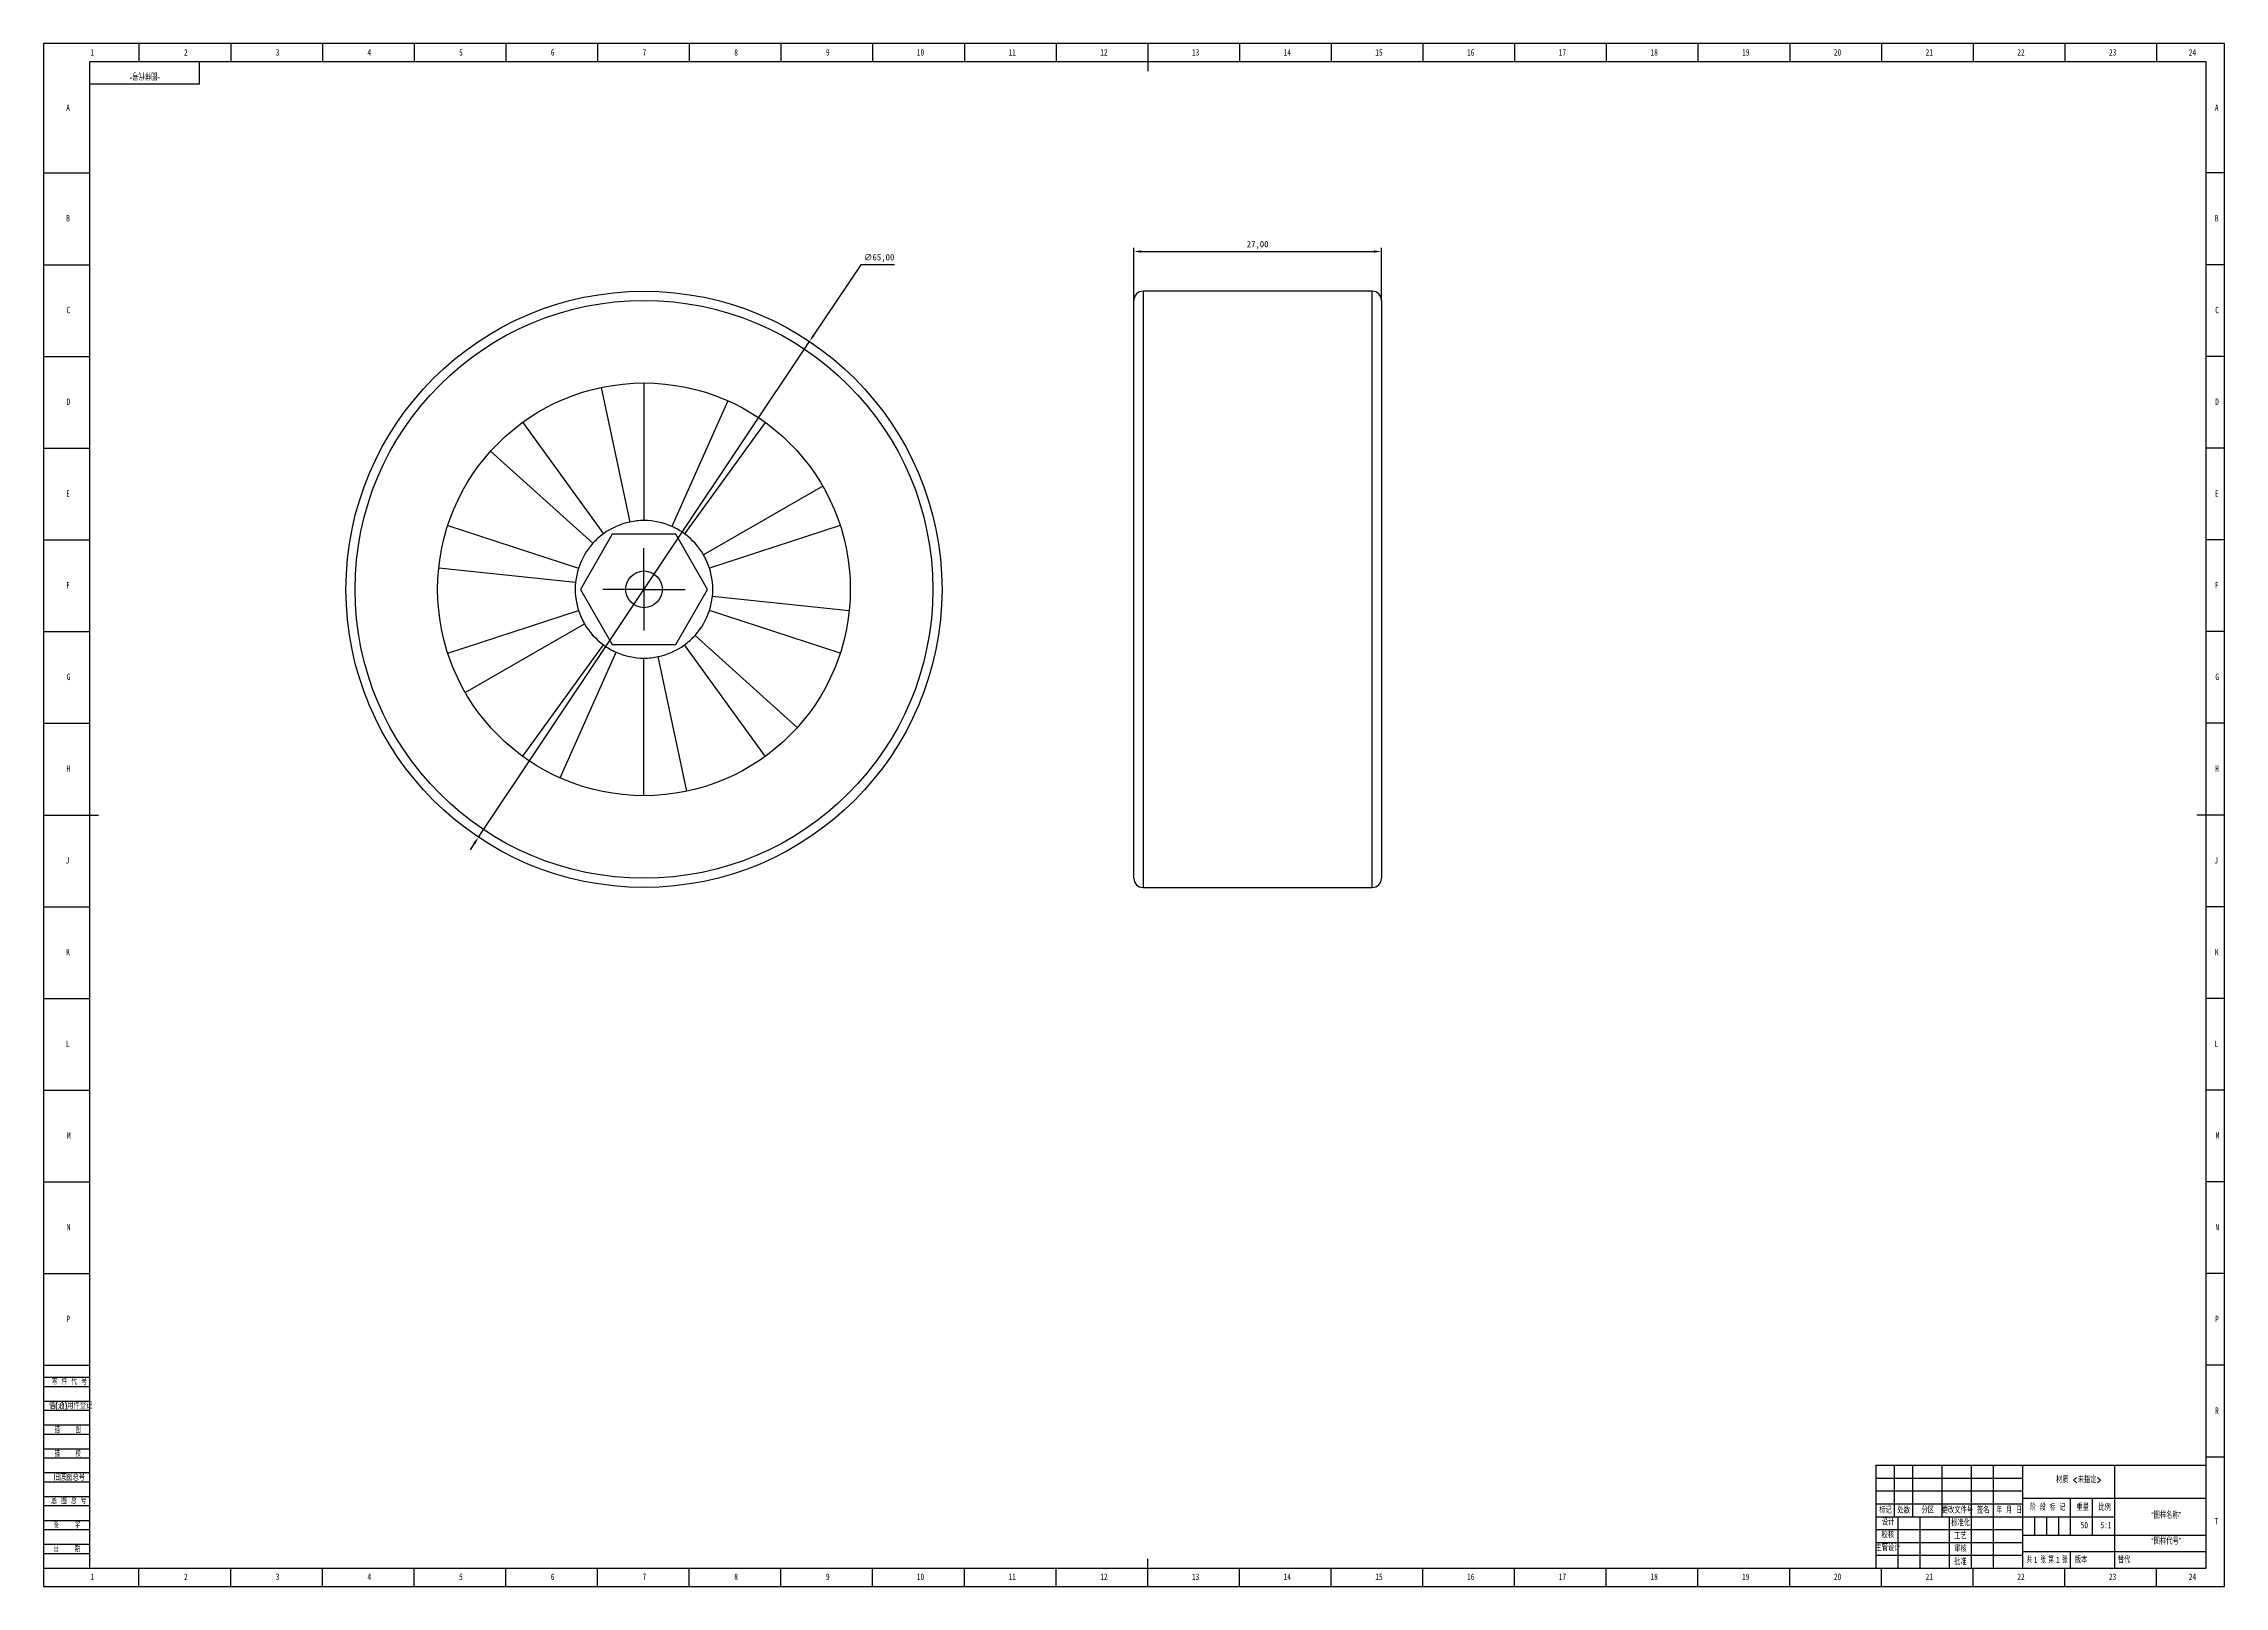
# Model space of a CAD drawing. Header units: millimetres. Extents: x 0 to 1189, y 0 to 841.
import ezdxf

# ---------------------------------------------------------------- set-up
doc = ezdxf.new("R2010")
doc.units = ezdxf.units.MM
doc.header["$PDSIZE"] = -1
for name, color, linetype in [('10', 7, 'Continuous'), ('5', 7, 'Continuous'), ('9', 7, 'Continuous'), ('SLD-0', 7, 'Continuous')]:
    doc.layers.add(name, color=color, linetype=linetype)
doc.layers.add('文字层', color=3, linetype='Continuous', lineweight=25)
doc.styles.add('SLDTEXTSTYLE0', font='TXT', dxfattribs={"width": 0.7, "bigfont": 'bigfont'})
doc.styles.add('SLDTEXTSTYLE1', font='TXT', dxfattribs={"width": 0.6, "bigfont": 'bigfont'})
doc.styles.add('SLDTEXTSTYLE2', font='TXT', dxfattribs={"width": 0.614286, "bigfont": 'bigfont'})
doc.styles.add('SLDTEXTSTYLE3', font='TXT', dxfattribs={"width": 0.62, "bigfont": 'bigfont'})
doc.styles.add('SLDTEXTSTYLE4', font='TXT', dxfattribs={"width": 0.566667, "bigfont": 'bigfont'})
doc.styles.add('SLDTEXTSTYLE5', font='TXT', dxfattribs={"width": 0.7})
doc.dimstyles.new('ISO-25', dxfattribs={"dimtxt": 2.5, "dimasz": 2.5, "dimexe": 1.25, "dimexo": 0.625, "dimtad": 1, "dimtxsty": 'Standard', "dimcen": 2.5, "dimadec": 0, "dimazin": 0, "dimtfac": 1, "dimtmove": 0, "dimatfit": 3, "dimfxl": 1, "dimarcsym": 0})

# ---------------------------------------------------------------- blocks, each defined once
blk = doc.blocks.new('SW_CENTERMARKSYMBOL_0')
at = {"layer": '10', "color": 0}
for p, q in [((0, 12.5), (0, 22.5)), ((0, 0), (0, 12.5)), ((-12.5, 0), (-22.5, 0)), ((0, 0), (-12.5, 0)), ((0, 0), (0, -12.5)), ((0, 0), (12.5, 0)), ((12.5, 0), (22.5, 0)), ((0, -12.5), (0, -22.5))]:
    blk.add_line(p, q, dxfattribs=at)
blk = doc.blocks.new('*D2')
at = {"layer": 'Defpoints', "color": 0, "transparency": 16777216}
for p in [(417.6, 678.7), (237.1, 408.4)]:
    blk.add_point(p, dxfattribs=at)
at = {"layer": '文字层', "color": 0, "lineweight": -2, "transparency": 16777216}
for p, q in [((445.5, 720.5), (419.8, 682.1)), ((463.9, 720.5), (445.5, 720.5)), ((237.1, 408.4), (417.6, 678.7)), ((234.8, 405), (232.6, 401.6))]:
    blk.add_line(p, q, dxfattribs=at)
at = {"layer": '文字层', "color": 0, "transparency": 16777216}
for points in [[(419.3, 682.4), (420.4, 681.7), (417.6, 678.7)], [(234.3, 405.4), (235.4, 404.6), (237.1, 408.4)]]:
    blk.add_solid(points, dxfattribs=at)
at = {"layer": '文字层', "color": 0, "transparency": 16777216, "insert": (455.5, 724.1), "char_height": 3.5, "attachment_point": 5}
blk.add_mtext('∅65,00', dxfattribs=at)
blk = doc.blocks.new('*D3')
at = {"layer": 'Defpoints', "color": 0, "transparency": 16777216}
for p in [(729.4, 727.7), (594.4, 701), (729.4, 701)]:
    blk.add_point(p, dxfattribs=at)
at = {"layer": '文字层', "color": 0, "lineweight": -2, "transparency": 16777216}
for p, q in [((594.4, 701), (594.4, 729.7)), ((598.5, 727.7), (725.3, 727.7)), ((729.4, 701), (729.4, 729.7))]:
    blk.add_line(p, q, dxfattribs=at)
at = {"layer": '文字层', "color": 0, "transparency": 16777216}
for points in [[(598.5, 728.3), (598.5, 727), (594.4, 727.7)], [(725.3, 728.3), (725.3, 727), (729.4, 727.7)]]:
    blk.add_solid(points, dxfattribs=at)
at = {"layer": '文字层', "color": 0, "transparency": 16777216, "insert": (661.9, 731.2), "char_height": 3.5, "attachment_point": 5}
blk.add_mtext('27,00', dxfattribs=at)

msp = doc.modelspace()

# ---------------------------------------------------------------- linework, layer by layer
at = {"color": 7, "linetype": 'Continuous', "lineweight": 25}
for p, q in [((724.413, 706.016), (599.413, 706.016)), ((599.413, 706.016), (599.413, 381.016)), ((724.413, 381.016), (724.413, 706.016)), ((594.413, 386.016), (594.413, 701.016)), ((729.413, 701.016), (729.413, 386.016)), ((327.338, 656.016), (327.338, 581.016)), ((303.948, 653.558), (319.541, 580.196)), ((373.096, 646.29), (342.591, 577.774)), ((261.212, 634.53), (305.296, 573.854)), ((393.464, 634.53), (349.38, 573.854)), ((243.734, 618.793), (299.47, 568.608)), ((424.766, 599.766), (359.814, 562.266)), ((220.344, 578.28), (291.673, 555.104)), ((310.018, 573.516), (292.697, 543.516)), ((344.659, 573.516), (310.018, 573.516)), ((361.979, 543.516), (344.659, 573.516)), ((434.332, 578.28), (363.003, 555.104)), ((215.454, 555.275), (290.044, 547.436)), ((292.697, 543.516), (310.018, 513.516)), ((344.659, 513.516), (361.979, 543.516)), ((439.222, 531.756), (364.633, 539.596)), ((220.344, 508.751), (291.673, 531.928)), ((229.91, 487.266), (294.862, 524.766)), ((434.332, 508.751), (363.003, 531.928)), ((261.212, 452.501), (305.296, 513.178)), ((310.018, 513.516), (344.659, 513.516)), ((393.464, 452.501), (349.38, 513.178)), ((410.942, 468.239), (355.206, 518.424)), ((281.58, 440.742), (312.085, 509.258)), ((327.338, 431.016), (327.338, 506.016)), ((350.728, 433.474), (335.135, 506.835)), ((599.413, 381.016), (724.413, 381.016))]:
    msp.add_line(p, q, dxfattribs=at)
for radius in [162.5, 157.5, 112.5, 10]:
    msp.add_circle((327.338, 543.516), radius, dxfattribs=at)
for centre, radius, start, end in [((599.413, 701.016), 5, 90, 180), ((724.413, 701.016), 5, 0, 90), ((327.338, 543.516), 37.5, 126, 138), ((327.338, 543.516), 37.5, 102, 126), ((327.338, 543.516), 37.5, 90, 102), ((327.338, 543.516), 37.5, 66, 90), ((327.338, 543.516), 37.5, 54, 66), ((327.338, 543.516), 37.5, 30, 54), ((327.338, 543.516), 37.5, 138, 162), ((327.338, 543.516), 37.5, 18, 30), ((327.338, 543.516), 37.5, 174, 198), ((327.338, 543.516), 37.5, 162, 174), ((327.338, 543.516), 37.5, 354, 18), ((327.338, 543.516), 37.5, 342, 354), ((327.338, 543.516), 37.5, 198, 210), ((327.338, 543.516), 37.5, 210, 234), ((327.338, 543.516), 37.5, 318, 342), ((327.338, 543.516), 37.5, 234, 246), ((327.338, 543.516), 37.5, 282, 306), ((327.338, 543.516), 37.5, 306, 318), ((327.338, 543.516), 37.5, 246, 270), ((327.338, 543.516), 37.5, 270, 282), ((599.413, 386.016), 5, 180, 270), ((724.413, 386.016), 5, 270, 0)]:
    msp.add_arc(centre, radius, start, end, dxfattribs=at)
at = {"layer": '5', "color": 7}
for p, q in [((1189, 841), (0, 841)), ((0, 841), (0, 0)), ((1189, 0), (1189, 841)), ((0, 114), (25, 114)), ((0, 109), (25, 109)), ((0, 101), (25, 101)), ((0, 96), (25, 96)), ((0, 88), (25, 88)), ((0, 83), (25, 83)), ((0, 75), (25, 75)), ((0, 70), (25, 70)), ((0, 62), (25, 62)), ((0, 57), (25, 57)), ((0, 49), (25, 49)), ((999, 59), (1079, 59)), ((999, 52), (1079, 52)), ((0, 44), (25, 44)), ((0, 36), (25, 36)), ((1085.5, 38), (1085.5, 28)), ((1092, 38), (1092, 28)), ((1098.5, 38), (1098.5, 28)), ((0, 31), (25, 31)), ((0, 23), (25, 23)), ((0, 18), (25, 18)), ((0, 0), (1189, 0))]:
    msp.add_line(p, q, dxfattribs=at)
at = {"layer": '5'}
for p, q in [((52, 841), (52, 831.05)), ((102, 841), (102, 831.05)), ((152, 841), (152, 831.05)), ((202, 841), (202, 831.05)), ((252, 841), (252, 831.05)), ((302, 841), (302, 831.05)), ((352, 841), (352, 831.05)), ((402, 841), (402, 831.05)), ((452, 841), (452, 831.05)), ((502, 841), (502, 831.05)), ((552, 841), (552, 831.05)), ((652, 841), (652, 831.05)), ((702, 841), (702, 831.05)), ((752, 841), (752, 831.05)), ((802, 841), (802, 831.05)), ((852, 841), (852, 831.05)), ((902, 841), (902, 831.05)), ((952, 841), (952, 831.05)), ((1002, 841), (1002, 831.05)), ((1052, 841), (1052, 831.05)), ((1102, 841), (1102, 831.05)), ((1152, 841), (1152, 831.05)), ((0, 770.5), (25, 770.5)), ((1189, 770.5), (1179, 770.5)), ((0, 720.5), (25, 720.5)), ((1189, 720.5), (1179, 720.5)), ((0, 670.5), (25, 670.5)), ((1189, 670.5), (1179, 670.5)), ((0, 620.5), (25, 620.5)), ((1189, 620.5), (1179, 620.5)), ((0, 570.5), (25, 570.5)), ((1189, 570.5), (1179, 570.5)), ((0, 520.5), (25, 520.5)), ((1189, 520.5), (1179, 520.5)), ((0, 470.5), (25, 470.5)), ((1189, 470.5), (1179, 470.5)), ((0, 370.5), (25, 370.5)), ((1189, 370.5), (1179, 370.5)), ((0, 320.5), (25, 320.5)), ((1189, 320.5), (1179, 320.5)), ((0, 270.5), (25, 270.5)), ((1189, 270.5), (1179, 270.5)), ((0, 220.5), (25, 220.5)), ((1189, 220.5), (1179, 220.5)), ((0, 170.5), (25, 170.5)), ((1189, 170.5), (1179, 170.5)), ((0, 120.5), (25, 120.5)), ((1189, 120.5), (1179, 120.5)), ((1189, 70.5), (1179, 70.5)), ((52, 0), (52, 10)), ((102, 0), (102, 10)), ((152, 0), (152, 10)), ((202, 0), (202, 10)), ((252, 0), (252, 10)), ((302, 0), (302, 10)), ((352, 0), (352, 10)), ((402, 0), (402, 10)), ((452, 0), (452, 10)), ((502, 0), (502, 10)), ((552, 0), (552, 10)), ((652, 0), (652, 10)), ((702, 0), (702, 10)), ((752, 0), (752, 10)), ((802, 0), (802, 10)), ((852, 0), (852, 10)), ((902, 0), (902, 10)), ((952, 0), (952, 10)), ((1002, 0), (1002, 10)), ((1052, 0), (1052, 10)), ((1102, 0), (1102, 10)), ((1152, 0), (1152, 10))]:
    msp.add_line(p, q, dxfattribs=at)
at = {"layer": '5', "lineweight": 25}
for p, q in [((602, 841), (602, 826)), ((0, 420.5), (30, 420.5)), ((1189, 420.5), (1174, 420.5)), ((602, 0), (602, 15)), ((1105, 18.982), (1105, 10))]:
    msp.add_line(p, q, dxfattribs=at)
at = {"layer": '5', "color": 7, "lineweight": 25}
for p, q in [((1179, 831.05), (25, 831.05)), ((25, 831.05), (25, 10)), ((85, 819), (85, 831)), ((1179, 10), (1179, 831.05)), ((25, 819), (85, 819)), ((999, 66), (1179, 66)), ((999, 66), (999, 10)), ((1009, 66), (1009, 38)), ((1019, 66), (1019, 38)), ((1035, 66), (1035, 38)), ((1051, 66), (1051, 10)), ((1063, 66), (1063, 10)), ((1079, 66), (1079, 10)), ((1129, 66), (1129, 38)), ((1079, 48), (1179, 48)), ((1105, 48), (1105, 28)), ((1117, 48), (1117, 28)), ((999, 45), (1079, 45)), ((999, 38), (1129, 38)), ((1011, 38), (1011, 10)), ((1023, 38), (1023, 10)), ((1039, 38), (1039, 10)), ((1129, 38), (1129, 10)), ((999, 31), (1079, 31)), ((999, 24), (1079, 24)), ((1079, 28), (1179, 28)), ((999, 17), (1079, 17)), ((1079.006, 18.982), (1179, 18.982)), ((0, 10), (1179, 10))]:
    msp.add_line(p, q, dxfattribs=at)

# ---------------------------------------------------------------- block references
at = {"layer": '10'}
msp.add_blockref('SW_CENTERMARKSYMBOL_0', (327.338, 543.516), dxfattribs=at)

# ---------------------------------------------------------------- texts
at = {"layer": '10', "char_height": 3.5}
for s, insert, attachment_point, style in [('1', (26.544, 837.984), 2, 'SLDTEXTSTYLE5'), ('2', (77.544, 837.984), 2, 'SLDTEXTSTYLE5'), ('3', (127.544, 837.984), 2, 'SLDTEXTSTYLE5'), ('4', (177.544, 837.984), 2, 'SLDTEXTSTYLE5'), ('5', (227.544, 837.984), 2, 'SLDTEXTSTYLE5'), ('6', (277.547, 837.984), 2, 'SLDTEXTSTYLE5'), ('7', (327.547, 837.984), 2, 'SLDTEXTSTYLE5'), ('8', (377.547, 837.984), 2, 'SLDTEXTSTYLE5'), ('9', (427.547, 837.984), 2, 'SLDTEXTSTYLE5'), ('10', (478.089, 837.984), 2, 'SLDTEXTSTYLE5'), ('11', (528.089, 837.984), 2, 'SLDTEXTSTYLE5'), ('12', (578.089, 837.984), 2, 'SLDTEXTSTYLE5'), ('13', (628.089, 837.984), 2, 'SLDTEXTSTYLE5'), ('14', (678.089, 837.984), 2, 'SLDTEXTSTYLE5'), ('15', (728.089, 837.984), 2, 'SLDTEXTSTYLE5'), ('16', (778.091, 837.984), 2, 'SLDTEXTSTYLE5'), ('17', (828.091, 837.984), 2, 'SLDTEXTSTYLE5'), ('18', (878.091, 837.984), 2, 'SLDTEXTSTYLE5'), ('19', (928.091, 837.984), 2, 'SLDTEXTSTYLE5'), ('20', (978.089, 837.984), 2, 'SLDTEXTSTYLE5'), ('21', (1028.089, 837.984), 2, 'SLDTEXTSTYLE5'), ('22', (1078.089, 837.984), 2, 'SLDTEXTSTYLE5'), ('23', (1128.089, 837.984), 2, 'SLDTEXTSTYLE5'), ('24', (1171.589, 837.984), 2, 'SLDTEXTSTYLE5'), ('A', (13.32, 807.79), 2, 'SLDTEXTSTYLE5'), ('A', (1184.82, 807.79), 2, 'SLDTEXTSTYLE5'), ('B', (13.32, 747.54), 2, 'SLDTEXTSTYLE5'), ('B', (1184.82, 747.54), 2, 'SLDTEXTSTYLE5'), ('C', (13.482, 697.54), 2, 'SLDTEXTSTYLE5'), ('C', (1184.982, 697.54), 2, 'SLDTEXTSTYLE5'), ('D', (13.484, 647.54), 2, 'SLDTEXTSTYLE5'), ('D', (1184.984, 647.54), 2, 'SLDTEXTSTYLE5'), ('E', (13.318, 597.54), 2, 'SLDTEXTSTYLE5'), ('E', (1184.818, 597.54), 2, 'SLDTEXTSTYLE5'), ('F', (13.279, 547.54), 2, 'SLDTEXTSTYLE5'), ('F', (1184.779, 547.54), 2, 'SLDTEXTSTYLE5'), ('G', (13.594, 497.54), 2, 'SLDTEXTSTYLE5'), ('G', (1185.094, 497.54), 2, 'SLDTEXTSTYLE5'), ('H', (13.484, 447.54), 2, 'SLDTEXTSTYLE5'), ('H', (1184.984, 447.54), 2, 'SLDTEXTSTYLE5'), ('J', (13.015, 397.54), 2, 'SLDTEXTSTYLE5'), ('J', (1184.515, 397.54), 2, 'SLDTEXTSTYLE5'), ('K', (13.32, 347.54), 2, 'SLDTEXTSTYLE5'), ('K', (1184.82, 347.54), 2, 'SLDTEXTSTYLE5'), ('L', (13.181, 297.54), 2, 'SLDTEXTSTYLE5'), ('L', (1184.681, 297.54), 2, 'SLDTEXTSTYLE5'), ('M', (13.707, 247.54), 2, 'SLDTEXTSTYLE5'), ('M', (1185.207, 247.54), 2, 'SLDTEXTSTYLE5'), ('N', (13.603, 197.54), 2, 'SLDTEXTSTYLE5'), ('N', (1185.103, 197.54), 2, 'SLDTEXTSTYLE5'), ('P', (13.444, 147.54), 2, 'SLDTEXTSTYLE5'), ('P', (1184.944, 147.54), 2, 'SLDTEXTSTYLE5'), ('R', (1184.984, 97.54), 2, 'SLDTEXTSTYLE5'), ('材质 <未指定>', (1109.585, 59.858), 2, 'SLDTEXTSTYLE0'), ('“图样名称”', (1157.279, 40.511), 2, 'SLDTEXTSTYLE0'), ('T', (1184.656, 37.234), 2, 'SLDTEXTSTYLE5'), ('校核', (1005.494, 29.857), 2, 'SLDTEXTSTYLE0'), ('50', (1112.664, 35.158), 2, 'SLDTEXTSTYLE5'), ('“图样代号”', (1157.281, 26.366), 2, 'SLDTEXTSTYLE0'), ('主管设计', (1005.562, 22.83), 2, 'SLDTEXTSTYLE0'), ('1', (1085.11, 16.188), 1, 'SLDTEXTSTYLE5'), ('1', (1097.135, 16.188), 1, 'SLDTEXTSTYLE5'), ('1', (26.544, 6.984), 2, 'SLDTEXTSTYLE5'), ('2', (77.544, 6.984), 2, 'SLDTEXTSTYLE5'), ('3', (127.544, 6.984), 2, 'SLDTEXTSTYLE5'), ('4', (177.544, 6.984), 2, 'SLDTEXTSTYLE5'), ('5', (227.544, 6.984), 2, 'SLDTEXTSTYLE5'), ('6', (277.547, 6.984), 2, 'SLDTEXTSTYLE5'), ('7', (327.547, 6.984), 2, 'SLDTEXTSTYLE5'), ('8', (377.547, 6.984), 2, 'SLDTEXTSTYLE5'), ('9', (427.547, 6.984), 2, 'SLDTEXTSTYLE5'), ('10', (478.089, 6.984), 2, 'SLDTEXTSTYLE5'), ('11', (528.089, 6.984), 2, 'SLDTEXTSTYLE5'), ('12', (578.089, 6.984), 2, 'SLDTEXTSTYLE5'), ('13', (628.089, 6.984), 2, 'SLDTEXTSTYLE5'), ('14', (678.089, 6.984), 2, 'SLDTEXTSTYLE5'), ('15', (728.089, 6.984), 2, 'SLDTEXTSTYLE5'), ('16', (778.091, 6.984), 2, 'SLDTEXTSTYLE5'), ('17', (828.091, 6.984), 2, 'SLDTEXTSTYLE5'), ('18', (878.091, 6.984), 2, 'SLDTEXTSTYLE5'), ('19', (928.091, 6.984), 2, 'SLDTEXTSTYLE5'), ('20', (978.089, 6.984), 2, 'SLDTEXTSTYLE5'), ('21', (1028.089, 6.984), 2, 'SLDTEXTSTYLE5'), ('22', (1078.089, 6.984), 2, 'SLDTEXTSTYLE5'), ('23', (1128.089, 6.984), 2, 'SLDTEXTSTYLE5'), ('24', (1171.589, 6.984), 2, 'SLDTEXTSTYLE5')]:
    msp.add_mtext(s, dxfattribs=dict(at, insert=insert, attachment_point=attachment_point, style=style))
at = {"layer": '10', "color": 7, "insert": (1110.844, 16.188), "char_height": 3.5, "attachment_point": 2, "style": 'SLDTEXTSTYLE0'}
msp.add_mtext('版本', dxfattribs=at)
at = {"layer": '9', "color": 7, "char_height": 3.5}
for s, insert, attachment_point, style in [('零 件 代 号', (4.482, 113.36), 1, 'SLDTEXTSTYLE2'), ('借(通)用件登记', (2.933, 100.276), 1, 'SLDTEXTSTYLE0'), ('描    图', (13.129, 87.176), 2, 'SLDTEXTSTYLE4'), ('描    校', (13.129, 74.137), 2, 'SLDTEXTSTYLE4'), ('旧底图总号', (5.459, 61.201), 1, 'SLDTEXTSTYLE0'), ('底 图 总 号', (4.212, 48.433), 1, 'SLDTEXTSTYLE2'), ('标记', (1004.245, 43.306), 2, 'SLDTEXTSTYLE0'), ('设计', (1005.645, 36.767), 2, 'SLDTEXTSTYLE0'), ('处数', (1014.171, 43.306), 2, 'SLDTEXTSTYLE0'), ('分区', (1027.308, 43.306), 2, 'SLDTEXTSTYLE0'), ('更改文件号', (1043.482, 43.306), 2, 'SLDTEXTSTYLE0'), ('标准化', (1045.185, 36.358), 2, 'SLDTEXTSTYLE0'), ('签名', (1057.537, 43.306), 2, 'SLDTEXTSTYLE0'), ('年 月 日', (1071.61, 43.306), 2, 'SLDTEXTSTYLE3'), ('阶 段 标 记', (1092.651, 44.81), 2, 'SLDTEXTSTYLE2'), ('重量', (1111.794, 44.81), 2, 'SLDTEXTSTYLE0'), ('比例', (1123.679, 44.81), 2, 'SLDTEXTSTYLE0'), ('签    字', (12.691, 35.193), 2, 'SLDTEXTSTYLE4'), ('工艺', (1045.075, 29.23), 2, 'SLDTEXTSTYLE0'), ('日    期', (12.691, 22.233), 2, 'SLDTEXTSTYLE4'), ('批准', (1045.075, 15.216), 2, 'SLDTEXTSTYLE0'), ('审核', (1045.075, 22.249), 2, 'SLDTEXTSTYLE0'), ('共  张', (1086.383, 16.188), 2, 'SLDTEXTSTYLE1'), ('第  张', (1098.274, 16.188), 2, 'SLDTEXTSTYLE1')]:
    msp.add_mtext(s, dxfattribs=dict(at, insert=insert, attachment_point=attachment_point, style=style))
at = {"layer": 'SLD-0', "insert": (55.211, 821.738), "char_height": 3.5, "attachment_point": 2, "rotation": 180, "style": 'SLDTEXTSTYLE0'}
msp.add_mtext('“图样代号”', dxfattribs=at)
at = {"layer": 'SLD-0', "char_height": 3.5}
for s, insert, attachment_point, style in [('5:1', (1124.437, 35.158), 2, 'SLDTEXTSTYLE5'), ('替代', (1130.851, 16.188), 1, 'SLDTEXTSTYLE0')]:
    msp.add_mtext(s, dxfattribs=dict(at, insert=insert, attachment_point=attachment_point, style=style))

# ---------------------------------------------------------------- dimensions: what is measured, and where the dimension line sits
at = {"layer": '文字层'}
dim = msp.add_diameter_dim_2p(p1=(237.103, 408.372), p2=(417.573, 678.66), dimstyle='ISO-25', override={"dimtxt": 3.5, "dimasz": 4.08, "dimexe": 2, "dimexo": 0, "dimgap": 1.524, "dimtih": 1, "dimtoh": 1, "dimlfac": 0.2, "dimzin": 0, "dimadec": 2, "dimtzin": 0}, dxfattribs=at)
dim.commit()
dim.dimension.update_dxf_attribs({"geometry": '*D2', "text_midpoint": (455.49, 720.497), "dimtype": 163})
dim = msp.add_linear_dim(base=(729.413, 727.668), p1=(594.413, 701.016), p2=(729.413, 701.016), dimstyle='ISO-25', override={"dimtxt": 3.5, "dimasz": 4.08, "dimexe": 2, "dimexo": 0, "dimgap": 1.524, "dimtih": 1, "dimtoh": 1, "dimlfac": 0.2, "dimzin": 0, "dimadec": 2, "dimtzin": 0}, dxfattribs=at)
dim.commit()
dim.dimension.update_dxf_attribs({"geometry": '*D3', "text_midpoint": (661.913, 731.234)})

doc.saveas('drawing.dxf')
